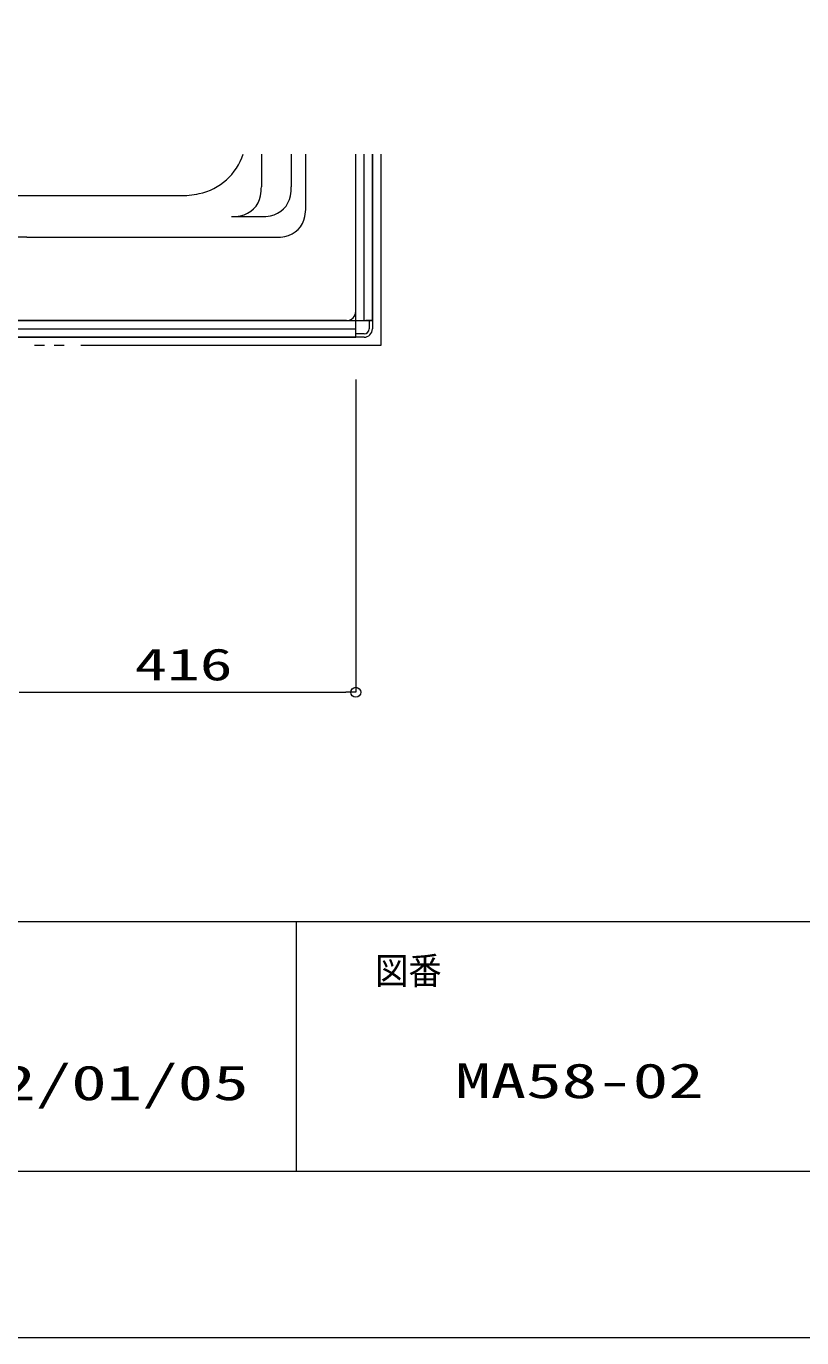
# Model space of a CAD drawing. Units: millimetres on the paper. Extents: x -305 to 305, y -152 to 152.
# Drawn here: x 37.8 to 84.4, y -148.5 to -69.8 of the extents above; entities that cross this region are included whole.
import ezdxf
from ezdxf.enums import TextEntityAlignment as Align

# ---------------------------------------------------------------- set-up
doc = ezdxf.new("R2010")
doc.units = ezdxf.units.MM
doc.linetypes.add('LONG_DOUBLE_CHAIN', pattern=[21.8, 18, -1, 0.6, -0.6, 0.6, -1])
for name, color, linetype, lineweight in [('0-0_0', 7, 'Continuous', 9), ('0-1_VIEW0001', 7, 'Continuous', 9), ('0-2_1図面枠', 7, 'Continuous', 9), ('0-3_図面枠', 3, 'Continuous', 9), ('0-4_DEFPOINTS', 7, 'Continuous', 9)]:
    doc.layers.add(name, color=color, linetype=linetype, lineweight=lineweight)
doc.styles.add('ＭＳ ゴシック', font='')
doc.styles.get('ＭＳ ゴシック').set_extended_font_data('MS Gothic')

# ---------------------------------------------------------------- blocks, each defined once
blk = doc.blocks.new('_ORIGIN')
at = {"layer": '0-0_0'}
blk.add_line((0, 0), (-1, 0), dxfattribs=at)
blk.add_circle((0, 0), 0.5, dxfattribs=at)

msp = doc.modelspace()

# ---------------------------------------------------------------- linework, layer by layer
at = {"layer": '0-0_0'}
msp.add_line((53.983, -123.498), (53.983, -138.498), dxfattribs=at)
at = {"layer": '0-1_VIEW0001'}
for p, q in [((51.897, -77.427), (51.897, -79.39)), ((53.697, -77.427), (53.697, -79.39)), ((54.566, -80.629), (54.566, -77.427)), ((57.566, -86.877), (57.566, -77.427)), ((57.566, -88.427), (57.566, -77.427)), ((58.066, -87.427), (58.066, -77.427)), ((58.566, -77.427), (58.566, -87.427)), ((31.163, -79.927), (46.968, -79.927)), ((50.324, -81.187), (51.899, -81.187)), ((37.816, -82.427), (24.864, -82.427)), ((37.816, -82.427), (52.768, -82.427)), ((17.466, -87.927), (57.566, -87.927)), ((57.016, -87.427), (18.316, -87.427)), ((57.566, -88.427), (57.566, -88.027)), ((58.566, -87.427), (58.166, -87.427)), ((58.366, -87.427), (58.366, -87.927)), ((58.566, -87.427), (58.566, -87.927)), ((57.566, -88.427), (17.466, -88.427)), ((17.466, -88.427), (57.566, -88.427)), ((58.066, -88.227), (57.566, -88.227)), ((58.066, -88.427), (57.566, -88.427)), ((57.566, -90.967), (57.566, -109.746)), ((37.361, -109.746), (56.966, -109.746))]:
    msp.add_line(p, q, dxfattribs=at)
at = {"layer": '0-1_VIEW0001', "linetype": 'LONG_DOUBLE_CHAIN'}
for p, q in [((59.066, -77.427), (59.066, -88.927)), ((59.066, -88.927), (17.466, -88.927))]:
    msp.add_line(p, q, dxfattribs=at)
at = {"layer": '0-1_VIEW0001'}
msp.add_lwpolyline([(17.416, -87.427), (58.566, -87.427), (58.566, -77.427)], dxfattribs=at)
for centre, radius, start, end in [((47.466, -76.377), 3.5, 281.47834, 342.53716), ((48.897, -79.39), 3, 349.52468, 0.00001), ((50.697, -79.39), 3, 349.52468, 0.00001), ((46.968, -73.927), 6, 270, 281.47834), ((50.372, -79.662), 1.5, 280.47531, 349.52468), ((52.172, -79.662), 1.5, 280.47531, 349.52468), ((51.566, -80.629), 3, 349.52468, 0.00001), ((50.099, -78.187), 3, 270, 280.47531), ((51.899, -78.187), 3, 270, 280.47531), ((53.041, -80.902), 1.5, 280.47531, 349.52468), ((52.768, -79.427), 3, 270, 280.47531), ((57.016, -86.877), 0.55, 270, 0.00001), ((58.066, -87.927), 0.3, 270, 0), ((58.066, -87.927), 0.5, 270, 0)]:
    msp.add_arc(centre, radius, start, end, dxfattribs=at)
at = {"layer": '0-3_図面枠'}
msp.add_line((-291.017, -123.498), (108.983, -123.498), dxfattribs=at)
msp.add_lwpolyline([(-291.017, -138.498), (108.983, -138.498), (108.983, 138.502), (-291.017, 138.502)], close=True, dxfattribs=at)
at = {"layer": '0-4_DEFPOINTS'}
msp.add_line((118.983, -148.498), (-301.017, -148.498), dxfattribs=at)

# ---------------------------------------------------------------- block references
at = {"layer": '0-1_VIEW0001', "xscale": 0.6, "yscale": 0.6}
msp.add_blockref('_ORIGIN', (57.566, -109.746), dxfattribs=at)

# ---------------------------------------------------------------- texts
at = {"layer": '0-1_VIEW0001', "style": 'ＭＳ ゴシック', "width": 1.5}
msp.add_text('416', height=1.921, dxfattribs=at).set_placement((44.285, -109.607), align=Align.BOTTOM_LEFT)
at = {"layer": '0-2_1図面枠', "style": 'ＭＳ ゴシック'}
for s, height, width, p in [('図番', 1.628, 0.9, (58.732, -127.759)), ('2022/01/05', 2.089, 1.5, (29.822, -134.861)), ('MA58-02', 2.089, 1.5, (63.538, -134.737))]:
    msp.add_text(s, height=height, dxfattribs=dict(at, width=width)).set_placement(p, align=Align.BOTTOM_LEFT)

doc.saveas('drawing.dxf')
